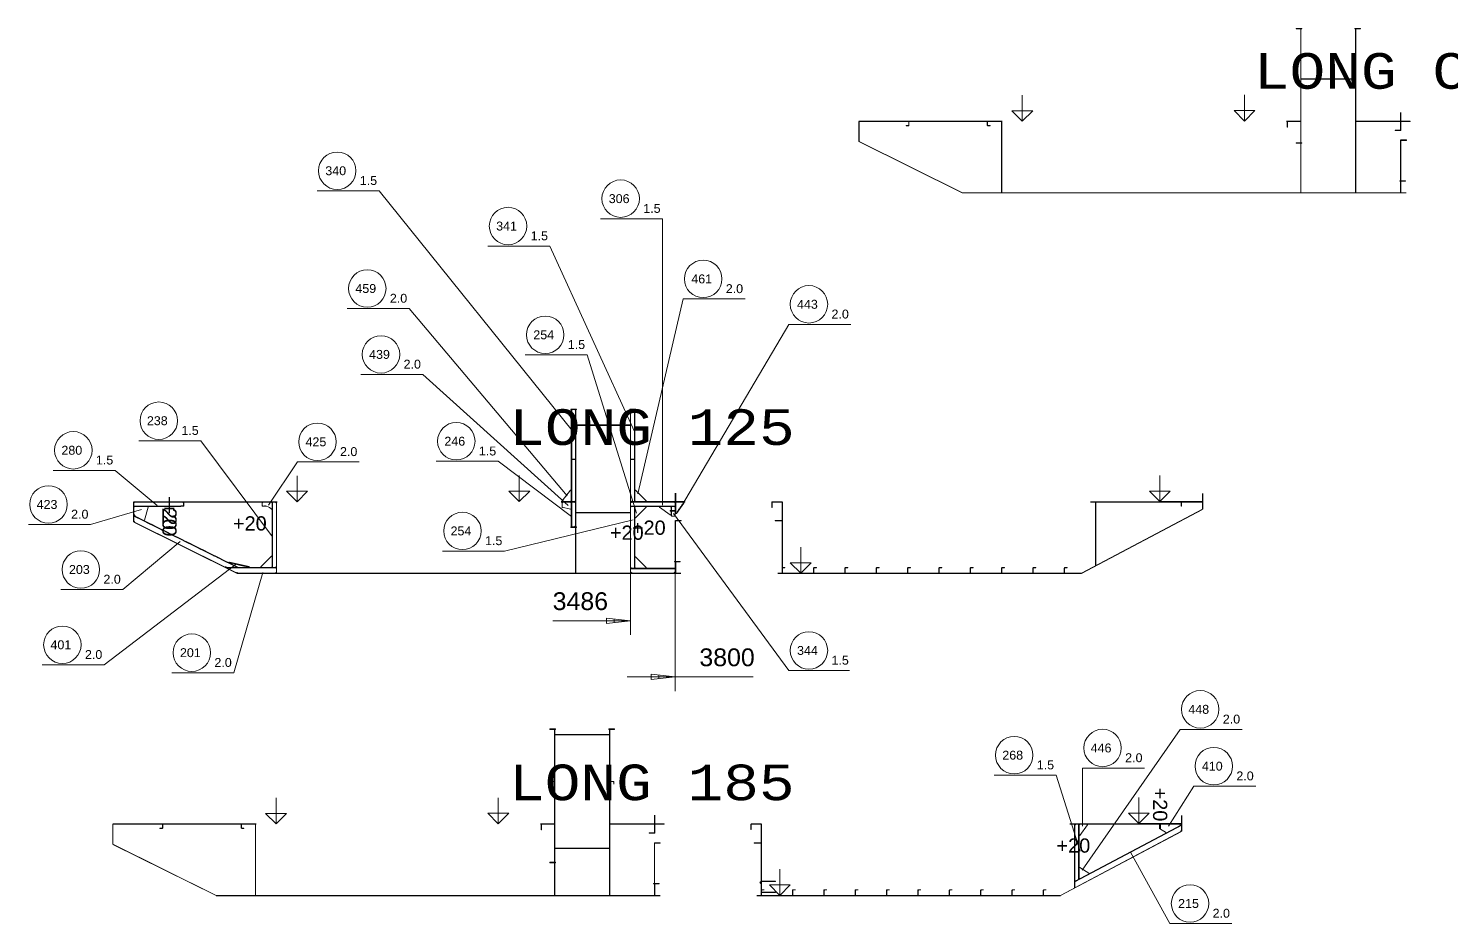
# Model space of a CAD drawing. Header units: inches. Extents: x -13175 to 44880, y -10439 to 22675.
# Drawn here: x 24005 to 33993, y 15614 to 21898 of the extents above; entities that cross this region are included whole.
import ezdxf

# ---------------------------------------------------------------- set-up
doc = ezdxf.new("R2010")
doc.units = ezdxf.units.IN
doc.header["$MEASUREMENT"] = 0
doc.linetypes.add('Dashed_dotted', pattern=[34, 24, -5, 0, -5])
doc.linetypes.add('Short_dashed', pattern=[5, 3.75, -1.25])
doc.layers.get('0').update_dxf_attribs({"linetype": 'CONTINUOUS'})
doc.styles.add('Style_ARIAL', font='ARIAL')
doc.styles.add('Style_Courier_New', font='Courier New')

msp = doc.modelspace()

# ---------------------------------------------------------------- linework, layer by layer
at = {"color": 3, "lineweight": 0}
for p, q in [((32934.92833, 20745.48011), (32934.92833, 21895.48011)), ((32936.42675, 20745.48011), (32936.42675, 21895.48011)), ((33319.92894, 20745.48011), (33319.92894, 21895.48011)), ((33321.42736, 20745.48011), (33321.42736, 21895.48011)), ((33319.92894, 21545.48011), (32936.4298, 21545.48011)), ((33319.92894, 21543.48121), (32936.4298, 21543.48121)), ((33634.92833, 21185.4795), (33634.92833, 21308.4806)), ((33637.92821, 21185.4795), (33637.92821, 21308.4806)), ((30839.92711, 21246.98005), (29833.42687, 21246.98005)), ((30839.92711, 21245.48011), (29833.42687, 21245.48011)), ((29833.42992, 21105.48072), (29833.42992, 21245.48011)), ((29834.92833, 21105.48072), (29834.92833, 21245.48011)), ((30183.42992, 21219.92621), (30183.42992, 21245.48011)), ((30184.92833, 21219.92621), (30184.92833, 21245.48011)), ((30734.92833, 21219.92621), (30734.92833, 21245.48011)), ((30736.4298, 21219.92621), (30736.4298, 21245.48011)), ((30834.92833, 20745.48011), (30834.92833, 21245.48011)), ((30836.4298, 20745.48011), (30836.4298, 21245.48011)), ((32934.92833, 21248.47998), (32834.92833, 21248.47998)), ((32934.92833, 21245.48011), (32834.92833, 21245.48011)), ((33634.92833, 21248.47998), (33321.42736, 21248.47998)), ((33634.92833, 21245.48011), (33321.42736, 21245.48011)), ((33634.92833, 21245.48011), (33634.92833, 21248.47998)), ((33635.02904, 21245.48011), (33635.02904, 21248.47998)), ((29834.04027, 21103.68934), (30559.04027, 20743.68873)), ((29834.92833, 21105.48072), (30559.92833, 20745.48011)), ((33634.92833, 20828.48029), (33634.92833, 21115.4798)), ((33636.92723, 20828.48029), (33636.92723, 21115.4798)), ((33634.92833, 20745.48011), (33634.92833, 20825.48041)), ((33637.92821, 20745.48011), (33637.92821, 20825.48041)), ((33675.05284, 20745.48011), (30559.92833, 20745.48011)), ((33675.05284, 20743.47968), (30559.92833, 20743.47968)), ((27845.10595, 19223.33655), (27819.60546, 19223.33655)), ((27845.10595, 18073.33655), (27845.10595, 19223.33655)), ((27845.10595, 18576.33643), (27845.10595, 19223.33655)), ((27846.60436, 18073.33655), (27846.60436, 19223.33655)), ((28230.10656, 18073.33655), (28230.10656, 19223.33655)), ((28231.60497, 18073.33655), (28231.60497, 19223.33655)), ((28231.60497, 19223.33655), (28231.60497, 18576.33643)), ((28257.10546, 19223.33655), (28231.60497, 19223.33655)), ((28545.10595, 18513.3367), (28545.10595, 18636.33628)), ((28548.10582, 18513.3367), (28548.10582, 18636.33628)), ((32245.10595, 18523.33655), (32245.10595, 18633.3364)), ((32247.10485, 18523.33655), (32247.10485, 18633.3364)), ((25750.10472, 18574.83649), (24743.60448, 18574.83649)), ((25750.10472, 18573.33655), (24743.60448, 18573.33655)), ((24743.60753, 18433.3364), (24743.60753, 18573.33655)), ((24745.10595, 18433.3364), (24745.10595, 18573.33655)), ((24745.10595, 18573.33655), (24745.10595, 18547.83606)), ((25093.60753, 18573.33655), (24745.10595, 18573.33655)), ((24750.10778, 18543.33625), (24745.10595, 18538.33594)), ((24845.10595, 18543.33625), (24745.10595, 18543.33625)), ((24745.10595, 18543.33625), (24745.10595, 18477.99582)), ((24745.10595, 18487.99643), (24754.06285, 18473.54865)), ((25075.10778, 18547.83606), (25093.60753, 18547.83606)), ((25093.60753, 18547.83606), (25093.60753, 18573.33655)), ((25093.60753, 18547.7819), (25093.60753, 18573.33655)), ((25095.10595, 18547.7819), (25095.10595, 18573.33655)), ((25645.10595, 18547.7819), (25645.10595, 18573.33655)), ((25646.60741, 18547.7819), (25646.60741, 18573.33655)), ((25651.60619, 18573.33655), (25646.60741, 18568.33625)), ((25715.10717, 18573.33655), (25646.60741, 18573.33655)), ((25646.60741, 18549.83649), (25651.60619, 18544.83619)), ((25715.10717, 18568.33625), (25710.10533, 18573.33655)), ((25745.10595, 18573.33655), (25719.60546, 18573.33655)), ((25745.10595, 18073.33655), (25745.10595, 18573.33655)), ((25745.10595, 18113.33594), (25745.10595, 18573.33655)), ((25746.60741, 18073.33655), (25746.60741, 18573.33655)), ((27845.10595, 18576.33643), (27745.10595, 18576.33643)), ((27845.10595, 18573.33655), (27745.10595, 18573.33655)), ((27819.60546, 18576.33643), (27845.10595, 18576.33643)), ((27845.10595, 18573.33655), (27819.60546, 18573.33655)), ((27845.10595, 18399.336), (27845.10595, 18573.33655)), ((28545.10595, 18576.33643), (28231.60497, 18576.33643)), ((28231.60497, 18576.33643), (28257.10546, 18576.33643)), ((28231.60497, 18573.33655), (28231.60497, 18547.83606)), ((28545.10595, 18573.33655), (28231.60497, 18573.33655)), ((28545.10595, 18573.33655), (28231.60497, 18573.33655)), ((28231.60497, 18543.33625), (28231.60497, 18108.3364)), ((28257.10546, 18543.33625), (28231.60497, 18543.33625)), ((28545.10595, 18543.33625), (28519.60546, 18543.33625)), ((28545.10595, 18573.33655), (28545.10595, 18576.33643)), ((28545.10595, 18547.83606), (28545.10595, 18573.33655)), ((28545.10595, 18473.33655), (28545.10595, 18543.33625)), ((28545.20665, 18573.33655), (28545.20665, 18576.33643)), ((29297.10485, 18575.33622), (29228.03136, 18575.33622)), ((29297.10485, 18573.33655), (29228.03136, 18573.33655)), ((29295.10595, 18073.33655), (29295.10595, 18573.33655)), ((29297.10485, 18073.33655), (29297.10485, 18573.33655)), ((32245.10595, 18523.33655), (31395.10595, 18073.33655)), ((32246.04283, 18521.56882), (31396.04283, 18071.56882)), ((32245.10595, 18573.33655), (31460.10533, 18573.33655)), ((31495.10595, 18126.27768), (31495.10595, 18573.33655)), ((31496.60741, 18126.27768), (31496.60741, 18573.33655)), ((24744.21788, 18431.54502), (25469.21788, 18071.54517)), ((24745.10595, 18471.29722), (24745.10595, 18433.3364)), ((24745.10595, 18433.3364), (25470.10595, 18073.33655)), ((24745.10595, 18433.3364), (25389.55175, 18113.33594)), ((27819.60546, 18399.336), (27845.10595, 18399.336)), ((28519.60546, 18473.33655), (28545.10595, 18473.33655)), ((28545.10595, 18156.33674), (28545.10595, 18443.33625)), ((28547.10485, 18156.33674), (28547.10485, 18443.33625)), ((25389.55175, 18113.33594), (25466.00133, 18113.33594)), ((25401.63366, 18107.33619), (25470.10595, 18073.33655)), ((25719.60546, 18113.33594), (25745.10595, 18113.33594)), ((25745.10595, 18073.33655), (25745.10595, 18107.33619)), ((28231.60497, 18108.3364), (28257.10546, 18108.3364)), ((28545.10595, 18073.33655), (28545.10595, 18153.33686)), ((28548.10582, 18073.33655), (28548.10582, 18153.33686)), ((29295.10595, 18073.33655), (29295.10595, 18107.40943)), ((29297.10485, 18073.33655), (29297.10485, 18107.40943)), ((29515.10717, 18073.33655), (29515.10717, 18107.40943)), ((29517.10607, 18073.33655), (29517.10607, 18107.40943)), ((29735.10533, 18073.33655), (29735.10533, 18107.40943)), ((29737.10729, 18073.33655), (29737.10729, 18107.40943)), ((29955.10656, 18073.33655), (29955.10656, 18107.40943)), ((29957.10546, 18073.33655), (29957.10546, 18107.40943)), ((30175.10778, 18073.33655), (30175.10778, 18107.40943)), ((30177.10668, 18073.33655), (30177.10668, 18107.40943)), ((30395.10595, 18073.33655), (30395.10595, 18107.40943)), ((30397.10485, 18073.33655), (30397.10485, 18107.40943)), ((30615.10717, 18073.33655), (30615.10717, 18107.40943)), ((30617.10607, 18073.33655), (30617.10607, 18107.40943)), ((30835.10533, 18073.33655), (30835.10533, 18107.40943)), ((30837.10729, 18073.33655), (30837.10729, 18107.40943)), ((31055.10656, 18073.33655), (31055.10656, 18107.40943)), ((31057.10546, 18073.33655), (31057.10546, 18107.40943)), ((31275.10778, 18073.33655), (31275.10778, 18107.40943)), ((31277.10668, 18073.33655), (31277.10668, 18107.40943)), ((28585.10533, 18073.33655), (25470.10595, 18073.33655)), ((25470.10595, 18073.33655), (25745.10595, 18073.33655)), ((28585.10533, 18071.33689), (25470.10595, 18071.33689)), ((31395.10595, 18073.33655), (29265.10717, 18073.33655)), ((31395.10595, 18071.33689), (29265.10717, 18071.33689)), ((27698.03563, 15811.51252), (27698.03563, 16976.35321)), ((27699.53405, 15811.51252), (27699.53405, 16976.35321)), ((28083.03624, 15811.51252), (28083.03624, 16976.35321)), ((28084.53466, 15811.51252), (28084.53466, 16976.35321)), ((27698.03563, 16611.51175), (27672.48021, 16611.51175)), ((27698.03563, 16610.01181), (27672.48021, 16610.01181)), ((28110.09008, 16611.51175), (28084.53466, 16611.51175)), ((28110.09008, 16610.01181), (28084.53466, 16610.01181)), ((25603.03441, 16313.01246), (24596.53417, 16313.01246)), ((25603.03441, 16311.51252), (24596.53417, 16311.51252)), ((24596.53722, 16171.51236), (24596.53722, 16311.51252)), ((24598.03563, 16171.51236), (24598.03563, 16311.51252)), ((24946.53722, 16285.9571), (24946.53722, 16311.51252)), ((24948.03563, 16285.9571), (24948.03563, 16311.51252)), ((25498.03563, 16285.9571), (25498.03563, 16311.51252)), ((25499.5371, 16285.9571), (25499.5371, 16311.51252)), ((25598.03563, 15811.51252), (25598.03563, 16311.51252)), ((25599.5371, 15811.51252), (25599.5371, 16311.51252)), ((27698.03563, 16314.51239), (27598.03563, 16314.51239)), ((27698.03563, 16311.51252), (27598.03563, 16311.51252)), ((28398.03563, 16314.51239), (28084.53466, 16314.51239)), ((28398.03563, 16311.51252), (28084.53466, 16311.51252)), ((28398.03563, 16251.51267), (28398.03563, 16374.51224)), ((28398.03563, 16311.51252), (28398.03563, 16314.51239)), ((28398.13634, 16311.51252), (28398.13634, 16314.51239)), ((28401.03551, 16251.51267), (28401.03551, 16374.51224)), ((29150.03453, 16313.51218), (29080.96105, 16313.51218)), ((29150.03453, 16311.51252), (29080.96105, 16311.51252)), ((29148.03563, 15811.51252), (29148.03563, 16311.51252)), ((29150.03453, 15811.51252), (29150.03453, 16311.51252)), ((32098.03563, 16311.51252), (31313.03502, 16311.51252)), ((31348.03563, 15864.45365), (31348.03563, 16311.51252)), ((31349.53405, 16311.51252), (31349.53405, 15910.50773)), ((31375.03453, 16311.51252), (31349.53405, 16311.51252)), ((31349.5371, 15864.45365), (31349.5371, 16311.51252)), ((32098.03563, 16261.51252), (32098.03563, 16371.51236)), ((32098.03563, 16261.51252), (32098.03563, 16299.98298)), ((32100.03453, 16261.51252), (32100.03453, 16371.51236)), ((28398.03563, 15894.5127), (28398.03563, 16181.51221)), ((28400.03453, 15894.5127), (28400.03453, 16181.51221)), ((32098.03563, 16261.51252), (31248.03563, 15811.51252)), ((32098.97252, 16259.74479), (31248.97252, 15809.74479)), ((31349.53405, 15865.24787), (32098.03563, 16261.51252)), ((24597.14757, 16169.72098), (25322.14757, 15809.72113)), ((24598.03563, 16171.51236), (25323.03563, 15811.51252)), ((28398.03563, 15811.51252), (28398.03563, 15891.51282)), ((28401.03551, 15811.51252), (28401.03551, 15891.51282)), ((31349.53405, 15910.50773), (31375.03453, 15924.00718)), ((31349.53405, 15903.71833), (31349.53405, 15865.24787)), ((28438.03502, 15811.51252), (25323.03563, 15811.51252)), ((28438.03502, 15809.51285), (25323.03563, 15809.51285)), ((31248.03563, 15811.51252), (29118.03685, 15811.51252)), ((31248.03563, 15809.51285), (29118.03685, 15809.51285)), ((29148.03563, 15811.51252), (29148.03563, 15845.58539)), ((29150.03759, 15811.51252), (29150.03759, 15845.58539)), ((29368.03685, 15811.51252), (29368.03685, 15845.58539)), ((29370.03575, 15811.51252), (29370.03575, 15845.58539)), ((29588.03502, 15811.51252), (29588.03502, 15845.58539)), ((29590.03698, 15811.51252), (29590.03698, 15845.58539)), ((29808.03624, 15811.51252), (29808.03624, 15845.58539)), ((29810.03514, 15811.51252), (29810.03514, 15845.58539)), ((30028.03746, 15811.51252), (30028.03746, 15845.58539)), ((30030.03636, 15811.51252), (30030.03636, 15845.58539)), ((30248.03563, 15811.51252), (30248.03563, 15845.58539)), ((30250.03453, 15811.51252), (30250.03453, 15845.58539)), ((30468.03685, 15811.51252), (30468.03685, 15845.58539)), ((30470.03575, 15811.51252), (30470.03575, 15845.58539)), ((30688.03502, 15811.51252), (30688.03502, 15845.58539)), ((30690.03698, 15811.51252), (30690.03698, 15845.58539)), ((30908.03624, 15811.51252), (30908.03624, 15845.58539)), ((30910.03514, 15811.51252), (30910.03514, 15845.58539)), ((31128.03746, 15811.51252), (31128.03746, 15845.58539)), ((31130.03636, 15811.51252), (31130.03636, 15845.58539))]:
    msp.add_line(p, q, dxfattribs=at)
at = {"color": 6, "lineweight": 0}
for p, q in [((30979.92955, 21430.4563), (30979.92955, 21247.48053)), ((32539.92711, 21431.45575), (32539.92711, 21248.47998)), ((30979.92955, 21247.48053), (30907.03221, 21320.86615)), ((31053.31517, 21320.86615), (30907.03221, 21320.86615)), ((31053.31517, 21320.86615), (30979.92955, 21247.48053)), ((32539.92711, 21248.47998), (32467.02977, 21321.86561)), ((32613.31273, 21321.86561), (32467.02977, 21321.86561)), ((32613.31273, 21321.86561), (32539.92711, 21248.47998)), ((25890.10717, 18758.31046), (25890.10717, 18575.33622)), ((27450.10472, 18759.31067), (27450.10472, 18576.33643)), ((31945.10595, 18760.31089), (31945.10595, 18577.33664)), ((25890.10717, 18575.33622), (25817.20983, 18648.72184)), ((25963.49279, 18648.72184), (25817.20983, 18648.72184)), ((25963.49279, 18648.72184), (25890.10717, 18575.33622)), ((27450.10472, 18576.33643), (27377.20739, 18649.72205)), ((27523.49034, 18649.72205), (27377.20739, 18649.72205)), ((27523.49034, 18649.72205), (27450.10472, 18576.33643)), ((31945.10595, 18577.33664), (31872.20861, 18650.72226)), ((32018.49157, 18650.72226), (31872.20861, 18650.72226)), ((32018.49157, 18650.72226), (31945.10595, 18577.33664)), ((29425.10472, 18256.3108), (29425.10472, 18073.33655)), ((29425.10472, 18073.33655), (29352.20739, 18146.72217)), ((29498.49034, 18146.72217), (29352.20739, 18146.72217)), ((29498.49034, 18146.72217), (29425.10472, 18073.33655)), ((25743.03685, 16496.48642), (25743.03685, 16313.51218)), ((27303.03441, 16497.48664), (27303.03441, 16314.51239)), ((31798.03563, 16498.48685), (31798.03563, 16315.51261)), ((25743.03685, 16313.51218), (25670.13951, 16386.8978)), ((25816.42247, 16386.8978), (25670.13951, 16386.8978)), ((25816.42247, 16386.8978), (25743.03685, 16313.51218)), ((27303.03441, 16314.51239), (27230.13707, 16387.89801)), ((27376.42003, 16387.89801), (27230.13707, 16387.89801)), ((27376.42003, 16387.89801), (27303.03441, 16314.51239)), ((31798.03563, 16315.51261), (31725.13829, 16388.89823)), ((31871.42125, 16388.89823), (31725.13829, 16388.89823)), ((31871.42125, 16388.89823), (31798.03563, 16315.51261)), ((29278.03441, 15994.48676), (29278.03441, 15811.51252)), ((29278.03441, 15811.51252), (29205.13707, 15884.89814)), ((29351.42003, 15884.89814), (29205.13707, 15884.89814)), ((29351.42003, 15884.89814), (29278.03441, 15811.51252))]:
    msp.add_line(p, q, dxfattribs=at)
at = {"color": 1, "linetype": 'Short_dashed', "lineweight": 25}
for p, q in [((27816.55065, 19220.28174), (27816.55065, 18579.39124)), ((28260.16027, 18579.39124), (28260.16027, 19220.28174)), ((28234.65978, 18544.78125), (28542.05114, 18544.78125)), ((25741.0349, 18111.40952), (25405.70775, 18111.40952))]:
    msp.add_line(p, q, dxfattribs=at)
at = {"color": 3, "linetype": 'Dashed_dotted', "lineweight": 25}
for p, q in [((27819.60546, 18873.33655), (27845.10595, 18873.33655)), ((28231.60497, 18873.33655), (28257.10546, 18873.33655))]:
    msp.add_line(p, q, dxfattribs=at)
at = {"color": 2, "linetype": 'Short_dashed', "lineweight": 25}
for p, q in [((24748.16075, 18544.78125), (25075.10778, 18544.78125)), ((25716.55065, 18570.28174), (25716.55065, 18116.39075)), ((28550.77001, 18493.33625), (28605.60704, 18569.49744)), ((25414.15502, 18150.38657), (25554.50536, 18117.63968))]:
    msp.add_line(p, q, dxfattribs=at)
at = {"color": 3, "linetype": 'Short_dashed', "lineweight": 25}
for p, q in [((27816.55065, 18570.28174), (27816.55065, 18402.39081)), ((28260.16027, 18111.39121), (28260.16027, 18540.28144)), ((28516.55065, 18540.28144), (28516.55065, 18476.39136)), ((25464.16417, 18118.79554), (24750.56554, 18473.13361)), ((32092.53026, 16301.67746), (31351.23082, 15909.2237)), ((31378.08934, 15927.06199), (31378.08934, 16308.45771))]:
    msp.add_line(p, q, dxfattribs=at)
at = {"color": 1, "lineweight": 0}
for p, q in [((28231.60497, 18108.3364), (28545.10595, 18108.3364)), ((28231.60497, 18073.33655), (28231.60497, 17639.83893)), ((28535.10533, 18073.33655), (28241.60558, 18073.33655)), ((28545.10595, 18073.33655), (28545.10595, 17245.65711)), ((28231.60497, 17739.83893), (27684.67504, 17739.83664)), ((28062.52233, 17758.62479), (28231.60497, 17739.83893)), ((28062.52233, 17721.05155), (28062.52233, 17758.62479)), ((28231.60497, 17739.83893), (28062.52233, 17721.05155)), ((28115.36046, 17752.75397), (28115.36046, 17726.92237)), ((28206.94677, 17345.65711), (29092.03588, 17345.65711)), ((28376.02636, 17364.44449), (28545.10595, 17345.65711)), ((28376.02636, 17326.87049), (28376.02636, 17364.44449)), ((28545.10595, 17345.65711), (28376.02636, 17326.87049)), ((28428.86449, 17358.57367), (28428.86449, 17332.74131))]:
    msp.add_line(p, q, dxfattribs=at)
at = {"color": 1, "linetype": 'Short_dashed', "lineweight": 0}
msp.add_line((28231.60497, 18105.33652), (28545.10595, 18105.33652), dxfattribs=at)
at = {"color": 1, "lineweight": 0}
for points in [[(32901.92968, 21895.48011), (32941.92907, 21895.48011), (32941.92907, 21898.47998), (32901.92968, 21898.47998), (32901.92968, 21895.48011)], [(33314.92711, 21895.48011), (33354.92955, 21895.48011), (33354.92955, 21898.47998), (33314.92711, 21898.47998), (33314.92711, 21895.48011)], [(32839.92711, 21245.48011), (32839.92711, 21205.48072), (32841.92907, 21205.48072), (32841.92907, 21245.48011)], [(32901.92968, 21095.48011), (32941.92907, 21095.48011), (32941.92907, 21092.48023), (32901.92968, 21092.48023), (32901.92968, 21095.48011)], [(27831.79113, 19063.13834), (26466.37059, 20758.50043), (26031.49511, 20758.50043)], [(28455.66808, 18551.20139), (28455.66808, 20562.59589), (28020.79259, 20562.59589)], [(28258.10033, 19068.96262), (27665.40013, 20370.17951), (27230.52465, 20370.17951)], [(28281.98949, 18630.52344), (28600.03453, 19999.07813), (29034.91002, 19999.07813)], [(27785.64855, 18616.0665), (26677.31115, 19931.61445), (26242.43566, 19931.61445)], [(28587.85497, 18544.84229), (29342.13964, 19820.78071), (29777.01512, 19820.78071)], [(28272.50157, 18494.84763), (27926.21251, 19606.62513), (27491.33702, 19606.62513)], [(27793.58007, 18548.80576), (26773.68871, 19469.00458), (26338.81322, 19469.00458)], [(27812.10729, 19223.33655), (27852.10668, 19223.33655), (27852.10668, 19226.33643), (27812.10729, 19226.33643), (27812.10729, 19223.33655)], [(27819.60546, 19223.33655), (27815.05223, 19218.7818), (27815.05223, 18580.89118), (27819.60546, 18576.33643)], [(28225.10472, 19223.33655), (28265.10717, 19223.33655), (28265.10717, 19226.33643), (28225.10472, 19226.33643), (28225.10472, 19223.33655)], [(28257.10546, 18576.33643), (28261.66173, 18580.89118), (28261.66173, 19218.7818), (28257.10546, 19223.33655)], [(25716.9962, 18328.7374), (25213.97496, 19003.42612), (24779.09948, 19003.42612)], [(24908.80529, 18549.63889), (24614.13366, 18795.82038), (24179.25817, 18795.82038)], [(25689.18248, 18551.11213), (25892.49974, 18855.11985), (26327.37523, 18855.11985)], [(27816.85582, 18472.0655), (27301.97545, 18859.36484), (26867.09996, 18859.36484)], [(24798.45983, 18522.06702), (24440.23229, 18415.56754), (24005.3568, 18415.56754)], [(27750.10472, 18573.33655), (27750.10472, 18533.3364), (27752.10668, 18533.3364), (27752.10668, 18573.33655)], [(28231.60497, 18547.83606), (28236.16124, 18543.28132), (28540.55272, 18543.28132), (28545.10595, 18547.83606)], [(28531.55614, 18493.53843), (29342.23729, 17390.418), (29767.5028, 17390.418)], [(28249.26244, 18447.29743), (27345.24022, 18229.54001), (26910.36473, 18229.54001)], [(27812.10729, 18399.49393), (27852.10668, 18399.49393), (27852.10668, 18395.55488), (27812.10729, 18395.55488), (27812.10729, 18399.49393)], [(25070.52098, 18297.35312), (24667.17626, 17958.91547), (24232.30077, 17958.91547)], [(25465.37267, 18138.43665), (24537.36669, 17430.39679), (24102.4912, 17430.39679)], [(25650.03759, 18079.45456), (25446.04589, 17374.76325), (25011.1704, 17374.76325)], [(25745.10595, 18107.33619), (25739.03295, 18113.40918), (25407.70665, 18113.40918), (25401.63366, 18107.33619)], [(28241.60558, 18073.33655), (28231.60497, 18083.3364), (28231.60497, 18108.3364)], [(28535.10533, 18073.33655), (28545.10595, 18083.3364), (28545.10595, 18108.3364)], [(29301.1057, 18113.40918), (29315.03392, 18113.40918), (29315.03392, 18111.40952), (29301.1057, 18111.40952)], [(29521.10692, 18113.40918), (29535.03209, 18113.40918), (29535.03209, 18111.40952), (29521.10692, 18111.40952)], [(29741.10509, 18113.40918), (29755.03331, 18113.40918), (29755.03331, 18111.40952), (29741.10509, 18111.40952)], [(29961.10631, 18113.40918), (29975.03453, 18113.40918), (29975.03453, 18111.40952), (29961.10631, 18111.40952)], [(30181.10753, 18113.40918), (30195.0327, 18113.40918), (30195.0327, 18111.40952), (30181.10753, 18111.40952)], [(30401.1057, 18113.40918), (30415.03392, 18113.40918), (30415.03392, 18111.40952), (30401.1057, 18111.40952)], [(30621.10692, 18113.40918), (30635.03209, 18113.40918), (30635.03209, 18111.40952), (30621.10692, 18111.40952)], [(30841.10509, 18113.40918), (30855.03331, 18113.40918), (30855.03331, 18111.40952), (30841.10509, 18111.40952)], [(31061.10631, 18113.40918), (31075.03453, 18113.40918), (31075.03453, 18111.40952), (31061.10631, 18111.40952)], [(31281.10753, 18113.40918), (31295.0327, 18113.40918), (31295.0327, 18111.40952), (31281.10753, 18111.40952)], [(27665.03698, 16976.35321), (27705.03636, 16976.35321), (27705.03636, 16979.87647), (27665.03698, 16979.87647), (27665.03698, 16976.35321)], [(28078.03441, 16976.35321), (28118.03685, 16976.35321), (28118.03685, 16979.87647), (28078.03441, 16979.87647), (28078.03441, 16976.35321)], [(31401.12096, 15989.3476), (32088.49889, 16977.00095), (32523.37438, 16977.00095)], [(31403.15648, 16296.87629), (31403.15648, 16705.69281), (31838.03197, 16705.69281)], [(27667.98192, 16607.01194), (27667.98192, 16591.56699), (27669.48033, 16591.56699), (27669.48033, 16607.01194)], [(28114.59142, 16607.01194), (28114.59142, 16591.56699), (28113.08995, 16591.56699), (28113.08995, 16607.01194)], [(31387.74511, 16121.51084), (31217.75914, 16655.18699), (30782.88366, 16655.18699)], [(32006.39135, 16296.57721), (32183.59777, 16578.02253), (32618.47325, 16578.02253)], [(27603.03441, 16311.51252), (27603.03441, 16271.51236), (27605.03636, 16271.51236), (27605.03636, 16311.51252)], [(31948.03563, 16311.51252), (31948.03563, 16281.51221), (31950.03453, 16281.51221), (31950.03453, 16311.51252)], [(31740.58324, 16114.15915), (32016.81615, 15613.81202), (32451.69164, 15613.81202)], [(27665.03698, 16045.33973), (27705.03636, 16045.33973), (27705.03636, 16039.33921), (27665.03698, 16039.33921), (27665.03698, 16045.33973)], [(29154.03539, 15851.58515), (29167.96361, 15851.58515), (29167.96361, 15849.58548), (29154.03539, 15849.58548)], [(29374.03661, 15851.58515), (29387.96178, 15851.58515), (29387.96178, 15849.58548), (29374.03661, 15849.58548)], [(29594.03478, 15851.58515), (29607.963, 15851.58515), (29607.963, 15849.58548), (29594.03478, 15849.58548)], [(29814.036, 15851.58515), (29827.96422, 15851.58515), (29827.96422, 15849.58548), (29814.036, 15849.58548)], [(30034.03722, 15851.58515), (30047.96239, 15851.58515), (30047.96239, 15849.58548), (30034.03722, 15849.58548)], [(30254.03539, 15851.58515), (30267.96361, 15851.58515), (30267.96361, 15849.58548), (30254.03539, 15849.58548)], [(30474.03661, 15851.58515), (30487.96178, 15851.58515), (30487.96178, 15849.58548), (30474.03661, 15849.58548)], [(30694.03478, 15851.58515), (30707.963, 15851.58515), (30707.963, 15849.58548), (30694.03478, 15849.58548)], [(30914.036, 15851.58515), (30927.96422, 15851.58515), (30927.96422, 15849.58548), (30914.036, 15849.58548)], [(31134.03722, 15851.58515), (31147.96239, 15851.58515), (31147.96239, 15849.58548), (31134.03722, 15849.58548)]]:
    msp.add_lwpolyline(points, dxfattribs=at)
at = {"color": 3, "lineweight": 0}
for points in [[(30180.43004, 21215.4264), (30164.98204, 21215.4264), (30164.98204, 21216.92634), (30180.43004, 21216.92634)], [(30739.42968, 21215.4264), (30754.87462, 21215.4264), (30754.87462, 21216.92634), (30739.42968, 21216.92634)], [(33597.92882, 21185.4795), (33637.92821, 21185.4795), (33637.92821, 21182.47962), (33597.92882, 21182.47962), (33597.92882, 21185.4795)], [(33637.92821, 21245.48011), (33702.9276, 21245.48011), (33702.9276, 21248.47998), (33637.92821, 21248.47998)], [(33636.92723, 21115.4798), (33676.92968, 21115.4798), (33676.92968, 21112.47992), (33636.92723, 21112.47992)], [(33629.92955, 20825.48041), (33669.92894, 20825.48041), (33669.92894, 20828.48029), (33629.92955, 20828.48029), (33629.92955, 20825.48041)], [(32245.10595, 18577.33664), (31945.10595, 18577.33664), (31945.10595, 18574.83649), (31460.10533, 18574.83649)], [(24745.10595, 18477.99582), (24762.89464, 18469.16251), (24816.75817, 18442.41691)], [(24816.75817, 18442.41691), (24818.9829, 18446.89536), (24845.10595, 18538.33594), (24845.10595, 18543.33625)], [(25090.60765, 18543.28132), (25075.16271, 18543.28132), (25075.16271, 18544.78125), (25090.60765, 18544.78125)], [(25646.60741, 18573.33655), (25646.60741, 18548.33655), (25646.60741, 18544.83619)], [(25649.60729, 18543.28132), (25665.05223, 18543.28132), (25665.05223, 18544.78125), (25649.60729, 18544.78125)], [(25715.10717, 18523.33655), (25715.10717, 18548.33655), (25715.10717, 18573.33655)], [(27819.60546, 18573.33655), (27815.05223, 18568.7818), (27815.05223, 18403.89075), (27819.60546, 18399.336)], [(28257.10546, 18108.3364), (28261.66173, 18112.89115), (28261.66173, 18538.7815), (28257.10546, 18543.33625)], [(28508.10643, 18513.3367), (28548.10582, 18513.3367), (28548.10582, 18510.33683), (28508.10643, 18510.33683), (28508.10643, 18513.3367)], [(28519.60546, 18543.33625), (28515.05223, 18538.7815), (28515.05223, 18477.8913), (28519.60546, 18473.33655)], [(28548.10582, 18573.33655), (28613.10521, 18573.33655), (28613.10521, 18576.33643), (28548.10582, 18576.33643)], [(29222.0316, 18569.33646), (29222.0316, 18535.40931), (29224.03356, 18535.40931), (29224.03356, 18569.33646)], [(25466.00133, 18113.33594), (25463.26085, 18121.47651), (24753.24803, 18474.0354), (24745.10595, 18471.29722)], [(28547.10485, 18443.33625), (28587.10729, 18443.33625), (28587.10729, 18440.33637), (28547.10485, 18440.33637)], [(29295.10595, 18443.33625), (29245.10595, 18443.33625), (29245.10595, 18440.33637), (29295.10595, 18440.33637)], [(28540.10717, 18153.33686), (28580.10656, 18153.33686), (28580.10656, 18156.33674), (28540.10717, 18156.33674), (28540.10717, 18153.33686)], [(24943.53734, 16281.45728), (24928.0924, 16281.45728), (24928.0924, 16282.95722), (24943.53734, 16282.95722)], [(25502.53698, 16281.45728), (25517.98192, 16281.45728), (25517.98192, 16282.95722), (25502.53698, 16282.95722)], [(28401.03551, 16311.51252), (28466.0349, 16311.51252), (28466.0349, 16314.51239), (28401.03551, 16314.51239)], [(29074.96129, 16307.51243), (29074.96129, 16273.58527), (29076.96324, 16273.58527), (29076.96324, 16307.51243)], [(32098.03563, 16315.51261), (31798.03563, 16315.51261), (31798.03563, 16313.01246), (31313.03502, 16313.01246)], [(32098.03563, 16299.98298), (32089.8264, 16302.50907), (31352.0609, 15911.92756), (31349.53405, 15903.71833)], [(31375.03453, 15924.00718), (31379.59081, 15928.56192), (31379.59081, 16306.95777), (31375.03453, 16311.51252)], [(28361.03612, 16251.51267), (28401.03551, 16251.51267), (28401.03551, 16248.51279), (28361.03612, 16248.51279), (28361.03612, 16251.51267)], [(28400.03453, 16181.51221), (28440.03698, 16181.51221), (28440.03698, 16178.51233), (28400.03453, 16178.51233)], [(29148.03563, 16181.51221), (29098.03563, 16181.51221), (29098.03563, 16178.51233), (29148.03563, 16178.51233)], [(28393.03685, 15891.51282), (28433.03624, 15891.51282), (28433.03624, 15894.5127), (28393.03685, 15894.5127), (28393.03685, 15891.51282)], [(29147.93492, 15911.51252), (29247.93492, 15911.51252), (29247.93492, 15908.51264), (29147.93492, 15908.51264), (29147.93492, 15911.51252)], [(29147.93492, 15831.51221), (29247.93492, 15831.51221), (29247.93492, 15834.51285), (29147.93492, 15834.51285), (29147.93492, 15831.51221)]]:
    msp.add_lwpolyline(points, dxfattribs=at)
at = {"color": 4, "lineweight": 0}
for points in [[(28230.10656, 19111.5766), (27846.10692, 19111.5766), (27846.10692, 19114.69321), (28230.10656, 19114.69321)], [(28230.10656, 18499.79529), (27846.10692, 18499.79529), (27846.10692, 18496.53296), (28230.10656, 18496.53296)], [(28083.03624, 16938.01017), (27699.03661, 16938.01017), (27699.03661, 16940.36078), (28083.03624, 16940.36078)], [(28083.03624, 16142.73047), (27699.03661, 16142.73047), (27699.03661, 16140.241), (28083.03624, 16140.241)]]:
    msp.add_lwpolyline(points, dxfattribs=at)
at = {"color": 2, "lineweight": 0}
for points in [[(27810.10533, 18576.33643), (27750.10778, 18576.33643), (27750.10778, 18581.33597), (27810.10533, 18656.33597), (27815.10717, 18656.33597), (27815.10717, 18581.33597), (27810.10533, 18576.33643)], [(28266.60558, 18576.33643), (28341.60558, 18576.33643), (28341.60558, 18581.33597), (28266.60558, 18656.33597), (28261.6068, 18656.33597), (28261.6068, 18581.33597), (28266.60558, 18576.33643)], [(24745.10595, 18547.83606), (24749.66222, 18543.28132), (25075.10778, 18543.28132), (25075.10778, 18547.83606)], [(25719.60546, 18573.33655), (25715.05223, 18568.7818), (25715.05223, 18117.89069), (25719.60546, 18113.33594)], [(27810.10533, 18573.33655), (27757.10546, 18573.33655), (27752.10668, 18568.33625), (27752.10668, 18538.33594), (27810.10533, 18523.33655), (27815.10717, 18523.33655), (27815.10717, 18568.33625), (27810.10533, 18573.33655)], [(28266.60558, 18543.33625), (28341.60558, 18543.33625), (28341.60558, 18538.3367), (28266.60558, 18463.3367), (28261.6068, 18463.3367), (28261.6068, 18538.3367), (28266.60558, 18543.33625)], [(28510.10533, 18543.33625), (28435.10533, 18543.33625), (28435.10533, 18538.3367), (28510.10533, 18483.3364), (28515.10717, 18483.3364), (28515.10717, 18538.3367), (28510.10533, 18543.33625)], [(28605.60704, 18568.33625), (28605.60704, 18573.33655), (28551.60619, 18573.33655), (28546.60436, 18568.33625), (28546.60436, 18493.33625), (28551.60619, 18493.33625)], [(28551.60619, 18493.33625), (28553.4525, 18493.63685), (28605.90612, 18566.49146), (28605.60704, 18568.33625)], [(25710.10533, 18113.33594), (25635.10533, 18113.33594), (25635.10533, 18118.33625), (25710.10533, 18193.33625), (25715.10717, 18193.33625), (25715.10717, 18118.33625), (25710.10533, 18113.33594)], [(28266.60558, 18108.3364), (28341.60558, 18108.3364), (28341.60558, 18113.3367), (28266.60558, 18188.3367), (28261.6068, 18188.3367), (28261.6068, 18113.3367), (28266.60558, 18108.3364)], [(25554.50536, 18118.33625), (25554.50536, 18113.33594), (25484.50719, 18113.33594), (25475.02233, 18115.54923), (25412.25072, 18146.52762), (25414.46324, 18151.01142)], [(25414.46324, 18151.01142), (25416.05016, 18151.9979), (25553.51964, 18119.92392), (25554.50536, 18118.33625)], [(31384.53466, 16311.51252), (31438.03502, 16311.51252), (31438.03502, 16306.51221), (31384.53466, 16231.51221), (31379.53588, 16231.51221), (31379.53588, 16306.51221), (31384.53466, 16311.51252)], [(32089.35338, 16302.1688), (31992.09386, 16250.77796), (31992.04808, 16250.86646), (31943.03685, 16281.51221), (31943.03685, 16311.51252), (32087.03405, 16311.51252), (32089.35338, 16302.1688)], [(31379.53588, 15931.41227), (31379.53588, 16006.41227), (31384.53466, 16006.41227), (31447.91051, 15968.24469), (31450.24816, 15963.82499), (31383.95482, 15928.75113), (31379.53588, 15931.41227)]]:
    msp.add_lwpolyline(points, dxfattribs=at)
at = {"color": 3, "lineweight": 0}
for points in [[(25646.60741, 18544.83619), (25663.75219, 18544.83619, -0.1989037097), (25706.18077, 18527.26264), (25710.10533, 18523.33655), (25715.10717, 18523.33655)], [(25662.10729, 18544.83619, -0.4282934368), (25665.26586, 18547.81699, -0.4125935733), (25668.10399, 18544.67826, -0.4125935733)]]:
    msp.add_lwpolyline(points, format="xyb", dxfattribs=at)
at = {"color": 7, "lineweight": 0}
msp.add_lwpolyline([(32095.10595, 18573.33655), (32095.10595, 18543.33625), (32097.10485, 18543.33625), (32097.10485, 18573.33655)], dxfattribs=at)
at = {"color": 5, "lineweight": 0}
msp.add_lwpolyline([(32095.10595, 18573.33655), (32095.10595, 18543.33625), (32097.10485, 18543.33625), (32097.10485, 18573.33655)], dxfattribs=at)
at = {"color": 1, "lineweight": 0}
msp.add_lwpolyline([(29148.03563, 15904.51255, 0.4142220616), (29140.96471, 15904.51255, 0.4142220616), (29140.96471, 15897.44162, 0.4142220616), (29148.03563, 15897.44162, 0.4142220616)], format="xyb", dxfattribs=at)
for centre in [(26172.39476, 20899.40009), (28161.69225, 20703.49555), (27371.4243, 20511.07917), (26383.33532, 20072.51487), (28740.93419, 20139.97855), (29483.03929, 19961.68113), (27632.23668, 19747.52555), (26479.71288, 19609.905), (24919.99913, 19144.32654), (26033.3994, 18996.02027), (27007.99962, 19000.26526), (24320.15782, 18936.7208), (24146.25646, 18556.46796), (27051.26439, 18370.44043), (24373.20043, 18099.81589), (24243.39086, 17571.29722), (25152.07006, 17515.66367), (29483.13695, 17531.31842), (32229.39855, 17117.90137), (30923.78331, 16796.08741), (31544.05614, 16846.59324), (32324.49742, 16718.92295), (32157.71581, 15754.71244)]:
    msp.add_circle(centre, 131.50685, dxfattribs=at)
at = {"color": 3, "lineweight": 0}
for centre, radius, start, end in [((30180.43004, 21219.92621), 2.99979, 269.998352051, 0.001645088), ((30180.43004, 21219.92469), 4.49839, 270.001190186, 0.018230274), ((30739.42968, 21219.92774), 4.50099, 180.014938354, 270.004486084), ((30739.42968, 21219.92621), 2.99979, 179.998352051, 270.001647949), ((27845.10595, 19223.33579), 4.99922, 179.987548828, 269.9949646), ((28231.60497, 19223.33808), 5.00182, 269.999908447, 359.98260498), ((27845.10595, 18576.33719), 4.99857, 89.997573853, 180.011169434), ((28231.60497, 18576.3349), 5.00117, 0.018676238, 90.007545471), ((24745.10595, 18573.33808), 5.00182, 269.999908447, 359.98260498), ((25093.60753, 18573.33808), 5.00182, 180.01739502, 270.000091553), ((25090.60765, 18547.7819), 3.00044, 270.010803223, 0.003776995), ((25090.60765, 18547.78037), 4.49904, 270.009490967, 0.019650996), ((25649.60729, 18547.78266), 4.50164, 180.013519287, 269.996185303), ((25649.60729, 18547.7819), 3.00044, 179.99621582, 269.989196777), ((25745.10595, 18573.33579), 4.99922, 179.987548828, 269.9949646), ((27845.10595, 18573.33579), 4.99922, 179.987548828, 269.9949646), ((28231.60497, 18543.33777), 5.00117, 269.992462158, 359.981323242), ((28231.60497, 18573.33808), 5.00182, 269.999908447, 359.98260498), ((28545.10595, 18573.33579), 4.99922, 179.987548828, 269.9949646), ((28545.10595, 18473.33732), 4.99922, 90.0050354, 180.012451172), ((28545.10595, 18543.33548), 4.99857, 179.988830566, 270.002441406), ((29228.03136, 18569.33646), 5.99958, 89.998352051, 180.001647949), ((29228.03136, 18569.33799), 3.9982, 90.005737305, 180.027053833), ((24745.10595, 18433.33564), 5.00065, 333.607696533, 90.006202698), ((27845.10595, 18399.33677), 4.99922, 90.0050354, 180.012451172), ((25389.54869, 18113.33594), 5.00032, 0.002052285, 153.589401245), ((25470.109, 18073.33579), 5.00021, 0.005424835, 153.594772339), ((25745.10595, 18113.3367), 4.99922, 90.0050354, 180.012451172), ((25745.10595, 18073.33732), 4.99857, 89.997573853, 180.011169434), ((28231.60497, 18108.33487), 5.00182, 0.017394396, 90.000083923), ((29301.1057, 18107.40943), 5.99958, 89.998352051, 180.001647949), ((29301.1057, 18107.40867), 4.00081, 89.999328613, 179.989746094), ((29521.10692, 18107.40943), 5.99958, 89.998352051, 180.001647949), ((29521.10692, 18107.40867), 4.00081, 89.999328613, 179.989746094), ((29741.10509, 18107.40943), 5.99958, 89.998352051, 180.001647949), ((29741.10509, 18107.41095), 3.9982, 90.005737305, 180.027053833), ((29961.10631, 18107.40943), 5.99958, 89.998352051, 180.001647949), ((29961.10631, 18107.40867), 4.00081, 89.999328613, 179.989746094), ((30181.10753, 18107.40943), 5.99958, 89.998352051, 180.001647949), ((30181.10753, 18107.40867), 4.00081, 89.999328613, 179.989746094), ((30401.1057, 18107.40943), 5.99958, 89.998352051, 180.001647949), ((30401.1057, 18107.40867), 4.00081, 89.999328613, 179.989746094), ((30621.10692, 18107.40943), 5.99958, 89.998352051, 180.001647949), ((30621.10692, 18107.40867), 4.00081, 89.999328613, 179.989746094), ((30841.10509, 18107.40943), 5.99958, 89.998352051, 180.001647949), ((30841.10509, 18107.41095), 3.9982, 90.005737305, 180.027053833), ((31061.10631, 18107.40943), 5.99958, 89.998352051, 180.001647949), ((31061.10631, 18107.40867), 4.00081, 89.999328613, 179.989746094), ((31281.10753, 18107.40943), 5.99958, 89.998352051, 180.001647949), ((31281.10753, 18107.40867), 4.00081, 89.999328613, 179.989746094), ((27672.48021, 16607.01346), 4.49839, 90.001205444, 180.018234253), ((27672.48021, 16607.01194), 2.99979, 89.998352051, 180.001647949), ((28110.09008, 16607.01041), 4.50099, 0.01493733, 90.004486084), ((28110.09008, 16607.01194), 2.99979, 359.998352051, 90.001647949), ((24943.53734, 16285.9571), 2.99979, 269.998352051, 0.001645088), ((24943.53734, 16285.95557), 4.49839, 270.001190186, 0.018230274), ((25502.53698, 16285.95862), 4.50099, 180.014938354, 270.004486084), ((25502.53698, 16285.9571), 2.99979, 179.998352051, 270.001647949), ((29080.96105, 16307.51243), 5.99958, 89.998352051, 180.001647949), ((29080.96105, 16307.51395), 3.9982, 90.005737305, 180.027053833), ((31349.53405, 16311.51404), 5.00182, 269.999908447, 359.98260498), ((32098.03563, 16261.51252), 5.00003, 90.000305176, 207.897171021), ((31349.53405, 15910.50773), 4.99983, 27.898588181, 90.00239563), ((29154.03539, 15845.58539), 5.99958, 89.998352051, 180.001647949), ((29154.03539, 15845.58692), 3.9982, 90.005737305, 180.027053833), ((29374.03661, 15845.58539), 5.99958, 89.998352051, 180.001647949), ((29374.03661, 15845.58463), 4.00081, 89.999328613, 179.989746094), ((29594.03478, 15845.58539), 5.99958, 89.998352051, 180.001647949), ((29594.03478, 15845.58692), 3.9982, 90.005737305, 180.027053833), ((29814.036, 15845.58539), 5.99958, 89.998352051, 180.001647949), ((29814.036, 15845.58463), 4.00081, 89.999328613, 179.989746094), ((30034.03722, 15845.58539), 5.99958, 89.998352051, 180.001647949), ((30034.03722, 15845.58463), 4.00081, 89.999328613, 179.989746094), ((30254.03539, 15845.58539), 5.99958, 89.998352051, 180.001647949), ((30254.03539, 15845.58463), 4.00081, 89.999328613, 179.989746094), ((30474.03661, 15845.58539), 5.99958, 89.998352051, 180.001647949), ((30474.03661, 15845.58463), 4.00081, 89.999328613, 179.989746094), ((30694.03478, 15845.58539), 5.99958, 89.998352051, 180.001647949), ((30694.03478, 15845.58692), 3.9982, 90.005737305, 180.027053833), ((30914.036, 15845.58539), 5.99958, 89.998352051, 180.001647949), ((30914.036, 15845.58463), 4.00081, 89.999328613, 179.989746094), ((31134.03722, 15845.58539), 5.99958, 89.998352051, 180.001647949), ((31134.03722, 15845.58463), 4.00081, 89.999328613, 179.989746094), ((31349.53405, 15865.24787), 5.00054, 27.893583298, 89.992881775)]:
    msp.add_arc(centre, radius, start, end, dxfattribs=at)

# ---------------------------------------------------------------- texts
at = {"color": 7, "lineweight": 0, "style": 'Style_Courier_New'}
for s, p in [('LONG CL', (32605.6162, 21475.07911)), ('LONG 125', (27379.1422, 18974.32151)), ('LONG 185', (27378.39147, 16479.93445))]:
    msp.add_text(s, height=250, dxfattribs=at).set_placement(p)
at = {"color": 1, "lineweight": 0, "style": 'Style_ARIAL'}
for s, height, p in [('340', 62.622309, (26088.89867, 20868.08905)), ('1.5', 62.622309, (26330.90917, 20799.59693)), ('306', 62.622309, (28078.19616, 20672.18451)), ('1.5', 62.622309, (28320.20665, 20603.69239)), ('341', 62.622309, (27287.92821, 20479.76813)), ('1.5', 62.622309, (27529.93871, 20411.27601)), ('459', 62.622309, (26299.83922, 20041.20383)), ('461', 62.622309, (28657.4381, 20108.66752)), ('2.0', 62.622309, (28899.4486, 20040.17386)), ('2.0', 62.622309, (26541.84972, 19972.71018)), ('443', 62.622309, (29399.5432, 19930.37009)), ('2.0', 62.622309, (29641.5537, 19861.87644)), ('254', 62.622309, (27548.74059, 19716.21451)), ('1.5', 62.622309, (27790.75109, 19647.72086)), ('439', 62.622309, (26396.21678, 19578.59397)), ('2.0', 62.622309, (26638.22728, 19510.10032)), ('238', 62.622309, (24836.50304, 19113.01551)), ('1.5', 62.622309, (25078.51354, 19044.52186)), ('425', 62.622309, (25949.90331, 18964.70923)), ('246', 62.622309, (26924.50353, 18968.95423)), ('280', 62.622309, (24236.66173, 18905.40976)), ('1.5', 62.622309, (24478.67223, 18836.91611)), ('2.0', 62.622309, (26191.91381, 18896.21558)), ('1.5', 62.622309, (27166.51403, 18900.46058)), ('423', 62.622309, (24062.76036, 18525.15693)), ('2.0', 62.622309, (24304.77086, 18456.66327)), ('254', 62.622309, (26967.7683, 18339.1294)), ('1.5', 62.622309, (27209.7788, 18270.63575)), ('203', 62.622309, (24289.70433, 18068.50486)), ('2.0', 62.622309, (24531.71483, 18000.0112)), ('401', 62.622309, (24159.89476, 17539.98618)), ('2.0', 62.622309, (24401.90526, 17471.49253)), ('201', 62.622309, (25068.57396, 17484.35264)), ('2.0', 62.622309, (25310.58446, 17415.85898)), ('3800', 125, (28714.18553, 17420.65711)), ('344', 62.622309, (29399.64086, 17500.00739)), ('1.5', 62.5, (29641.65136, 17431.51374)), ('448', 62.622309, (32145.90245, 17086.59034)), ('2.0', 62.622309, (32387.91295, 17018.09668)), ('268', 62.622309, (30840.28722, 16764.77637)), ('446', 62.622309, (31460.56005, 16815.2822)), ('2.0', 62.622309, (31702.57054, 16746.78855)), ('1.5', 62.622309, (31082.29772, 16696.28272)), ('410', 62.622309, (32241.00133, 16687.61191)), ('2.0', 62.622309, (32483.01183, 16619.11826)), ('215', 62.622309, (32074.21971, 15723.4014)), ('2.0', 62.622309, (32316.23021, 15654.90775))]:
    msp.add_text(s, height=height, dxfattribs=at).set_placement(p)
at = {"color": 3, "lineweight": 0, "style": 'Style_ARIAL'}
for p in [(24945.10595, 18614.6543), (24945.10595, 18568.87412), (31898.03563, 16568.24469)]:
    msp.add_text('+20', height=100, rotation=270, dxfattribs=at).set_placement(p)
for p in [(25440.64428, 18373.33655), (28086.06969, 18308.3364), (28240.64428, 18343.33625), (31220.57286, 16111.51252)]:
    msp.add_text('+20', height=100, dxfattribs=at).set_placement(p)
at = {"color": 1, "lineweight": 0, "style": 'Style_ARIAL'}
msp.add_text('3486', height=125, rotation=0.000244141, dxfattribs=at).set_placement((27684.67504, 17814.83664))

doc.saveas('drawing.dxf')
